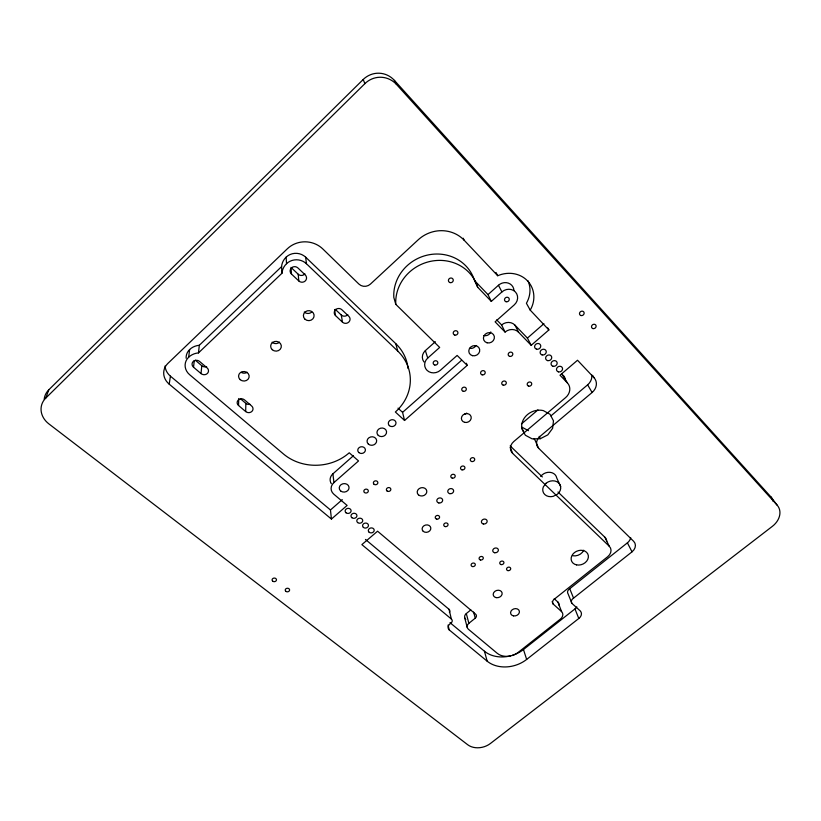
<?xml version="1.0" encoding="UTF-8"?>
<svg xmlns="http://www.w3.org/2000/svg" width="821" height="821" viewBox="0 0 821 821"><rect width="100%" height="100%" fill="white"/><g stroke="black" fill="none" stroke-linecap="round" stroke-linejoin="round"><path stroke-width="1.23" d="M245.684 411.557L238.531 405.482A4.372 3.879 3.6 0 1 238.347 399.981A4.372 3.879 3.6 0 1 244.535 399.909L251.678 406.026A4.351 3.859 2.7 0 1 251.831 411.475A4.351 3.859 2.7 0 1 245.684 411.557L245.838 403.368L240.553 398.842M238.531 405.482L238.747 398.503M201.012 373.576L193.53 367.213A4.516 4.033 9.9 0 1 193.222 361.486A4.516 4.033 9.9 0 1 199.585 361.445L207.066 367.839A4.485 4.002 8.8 0 1 207.333 373.514A4.485 4.002 8.8 0 1 201.012 373.576L201.802 365.735L195.347 360.214M496.705 319.882L501.621 324.952A9.667 8.723 -28.5 0 1 514.962 325.147L518.585 332.248L531.187 345.323L548.88 329.939L530.222 310.122A27.442 25.041 -31.4 0 0 527.575 280.926A27.442 25.041 -31.4 0 0 497.721 275.733L464.173 240.245A32.696 30.859 -28.2 0 0 418.135 239.865L370.415 284.107A8.169 7.769 -10.8 0 1 358.91 284.076L322.899 249.03A24.969 23.768 4.4 0 0 287.34 248.784L167.853 363.436A16.451 14.562 10.5 0 0 169.198 384.156L331.427 519.067L347.109 505.428L333.808 494.18A9.483 8.159 -7.3 0 1 333.931 482.594L358.541 460.95L349.233 452.792A47.156 41.85 -4.5 0 1 283.491 453.992L189.61 374.674A13.752 12.284 9.6 0 1 188.656 357.227A16.174 14.439 9.4 0 1 198.477 352.897L199.308 345.282L281.572 266.63A15.999 15.189 5.8 0 1 286.119 257.168A13.793 13.105 6.3 0 1 305.689 257.209L395.773 343.66A46.961 42.702 -9.2 0 1 408.047 368.537M193.53 367.213L194.3 360.542M188.656 357.227L189.63 349.551A15.938 14.275 9.8 0 1 199.308 345.282M169.198 384.156L170.429 376.172A16.215 14.409 11 0 1 165.042 366.002M45.771 398.082L48.788 389.831L363.2 79.493A22.598 21.91 -87.4 0 1 394.378 80.366L770.724 496.684L777.128 505.141A17.97 13.865 -30.4 0 1 772.366 526.343L490.353 743.539A16.317 12.192 -14.3 0 1 467.754 744.78L48.911 423.913A21.346 18 14.8 0 1 45.771 398.082L364.893 83.639A22.916 22.249 -86 0 1 396.553 84.501L777.128 505.141M198.477 352.897L281.942 273.27A16.225 15.373 4.9 0 1 286.55 263.695L286.119 257.168M423.985 361.969A9.37 8.528 -18.7 0 1 425.36 350.608L435.325 341.7M518.585 332.248A9.801 8.805 -28.2 0 0 505.069 332.064L495.114 321.832L514.244 304.899A9.77 8.918 -31.6 0 0 515.383 291.937A9.77 8.918 -31.6 0 0 501.918 291.937L491.307 301.399L488.002 294.606L498.45 285.256A9.636 8.815 -32 0 1 508.312 283.101A9.636 8.815 -32 0 1 513.967 290.531M395.773 343.66L397.733 351.07A47.618 43.144 -9.4 0 1 395.363 411.998L404.558 420.465L467.2 365.376L457.133 355.431L440.343 370.292A9.503 8.621 -18.6 0 1 427.064 370.374A9.503 8.621 -18.6 0 1 427.731 358.069L439.676 347.427L395.784 304.334L393.813 297.428A41.635 38.885 -23.7 0 1 428.121 254.941A41.635 38.885 -23.7 0 1 474.548 280.608L488.002 294.606M330.411 481.722A9.359 8.087 -7.2 0 1 332.916 473.82L353.451 455.696M404.558 420.465L402.567 412.358L461.464 360.388M331.427 519.067L330.463 509.964L342.285 499.64M531.187 345.323L527.421 338.088L543.933 323.679M521.479 423.903L537.888 409.946M550.963 415.867L587.631 384.833A11.494 9.965 -30.2 0 0 591.746 374.828M592.711 375.546L594.004 377.691A11.648 10.057 -29.9 0 1 592.105 392.489L539.91 436.495A9.441 8.066 -24.4 0 0 537.929 438.732L537.622 439.235A9.441 8.066 -24.4 0 0 538.648 448.266L633.679 541.337A8.887 7.091 -24.5 0 1 632.016 551.835L573.561 598.129A4.557 3.592 -20.6 0 0 571.919 603.384L580.231 610.886A6.609 5.172 -20.3 0 1 578.805 618.47L526.651 659.437A28.694 22.444 -16.6 0 1 487.181 661.203L449.149 629.84L448.092 625.027M465.846 619.475A5.131 4.095 -15.1 0 1 466.307 613.564L470.813 609.911M554.216 598.755L557.921 602.08L561.585 611.614A6.619 5.203 -19.4 0 1 560.23 619.208L518.246 652.346A15.25 11.935 -16.6 0 1 497.187 653.259L468.401 629.255A5.193 4.126 -15.1 0 1 468.873 623.313L475.267 618.151A3.479 2.781 -15.3 0 0 475.739 614.282L377.568 531.197L361.876 544.621L451.365 619.024A3.489 2.781 -13.9 0 1 451.078 623.016L449.785 624.073A5.213 4.146 -14.1 0 0 449.149 629.84M571.919 603.384L568.122 593.922A4.505 3.571 -20.7 0 1 569.733 588.719L627.408 542.835A8.774 7.04 -24.6 0 0 630.682 537.57M512.304 655.353A28.355 22.3 -16.6 0 0 523.47 649.534L574.957 608.915A6.527 5.142 -20.3 0 0 576.845 606.863M540.3 438.712L547.802 434.873L552.625 428.326L553.467 420.804L550.07 414.307L543.307 410.603A16.389 14.142 -24.7 0 0 527.431 414.605A16.389 14.142 -24.7 0 0 521.869 428.808L525.348 435.233L532.1 438.845L540.3 438.712L539.233 436.382M521.807 427.105L528.478 430.697M449.99 622.657L484.452 651.227A28.355 22.3 -16.6 0 0 510.539 655.856M170.429 376.172L330.463 509.964M365.448 539.438L448.995 609.285L451.365 619.024M552.164 601.567L553.015 603.897L561.585 611.614M398.031 408.15L402.567 412.358M291.486 274.05L298.803 280.956A4.546 4.31 3.8 0 0 305.238 280.977A4.546 4.31 3.8 0 0 305.217 274.891L297.91 267.944A4.577 4.331 6 0 0 291.434 267.903A4.577 4.331 6 0 0 291.486 274.05L291.065 268.508M335.502 315.572L342.48 322.171A4.423 4.126 -6.7 0 0 348.73 322.15A4.423 4.126 -6.7 0 0 348.822 316.311L341.844 309.691A4.444 4.156 -5.4 0 0 335.563 309.691A4.444 4.156 -5.4 0 0 335.502 315.572L334.558 309.671M290.983 267.4L298.197 274.235L298.803 280.956M335.235 309.312L341.269 315.018L342.48 322.171M305.689 257.209L306.418 263.715L397.733 351.07M510.18 445.916L542.363 476.95M557.993 492.015L604.882 537.232L609.233 546.211A8.877 7.122 -23.2 0 1 607.704 556.7L554.75 598.827A4.567 3.612 -19.7 0 0 553.015 603.897M510.221 447.404L512.612 453.336L609.233 546.211M512.612 453.336A9.431 8.097 -22.5 0 1 513.73 441.585L565.607 397.6A11.627 10.109 -28 0 0 567.332 382.822L560.014 375.218L577.522 360.245L594.004 377.691M514.962 325.147L527.421 338.088M561.554 373.565L567.332 382.822M395.784 304.334A42.23 39.305 -23.4 0 1 430.625 261.324A42.23 39.305 -23.4 0 1 477.689 287.247L491.307 301.399M587.631 384.833L592.105 392.489M547.73 327.918L548.88 329.939M530.222 310.122L526.405 303.267A27.062 24.774 -31.9 0 0 528.016 280.833M496.007 272.49L497.721 275.733M394.378 80.366L396.553 84.501M498.45 285.256L501.918 291.937M627.408 542.835L632.016 551.835M463.177 238.203L464.173 240.245M501.621 324.952L505.069 332.064M474.548 280.608L477.689 287.247M560.63 486.514L556.741 477.966A9.093 7.646 -22.9 0 0 549.998 472.321A9.093 7.646 -22.9 0 0 540.731 476.406M538.648 448.266L534.964 440.025A9.318 7.994 -24.6 0 1 533.968 438.804M521.53 427.043L524.044 432.831M363.2 79.493L364.893 83.639M569.733 588.719L573.561 598.129M574.957 608.915L578.805 618.47M466.379 363.231L467.2 365.376M523.47 649.534L526.651 659.437M425.36 350.608L427.731 358.069M484.452 651.227L487.181 661.203M473.604 612.086L475.267 618.151M466.307 613.564L468.873 623.313M464.676 617.659L467.221 627.429M332.916 473.82L333.931 482.594M281.572 266.63L281.942 273.27M770.724 496.684A17.744 13.772 -30.6 0 1 773.218 501.457M44.19 399.222A21.038 17.805 15.2 0 1 48.788 389.831M604.882 537.232A8.764 7.071 -23.3 0 1 606.678 541.408M563.165 375.238A11.473 10.016 -28.2 0 1 565.587 380.534M186.131 358.243A13.557 12.141 10.1 0 1 189.63 349.551M448.995 609.285A3.448 2.761 -13.9 0 1 449.415 612.487M331.325 483.651A9.359 8.087 -7.2 0 1 330.586 482.225M250.005 404.301A4.29 3.818 3 0 1 245.838 403.368M206.646 366.556A4.423 3.961 9.3 0 1 201.802 365.735M304.909 273.845A4.485 4.259 4.6 0 1 298.197 274.235M347.806 314.607A4.362 4.084 -6.4 0 1 341.269 315.018M557.921 602.08A6.537 5.172 -19.5 0 1 559.163 605.508M475.995 345.497A5.49 4.988 -24.1 0 1 469.52 348.278M311.754 312.042A5.295 4.947 0.4 0 1 304.273 312.042M490.814 331.92A5.521 5.018 -26.5 0 1 483.918 335.553M279.499 342.183A5.265 4.834 3.4 0 1 272.069 342.213M466.718 413.096A4.936 4.362 -19.6 0 1 464.46 414.266M247.172 372.293A5.244 4.721 5.2 0 1 241.158 372.344M583.721 550.234A8.754 7.081 -22.1 0 1 572.678 555.725M286.55 263.695A13.998 13.259 5.4 0 1 306.418 263.715M546.037 483.282L543.307 486.915A9.216 7.707 -22.8 0 0 553.169 496.366L557.408 494.221A9.216 7.707 -22.8 0 0 558.721 482.974A9.216 7.707 -22.8 0 0 546.037 483.282M503.252 385.152A2.34 2.063 -24.5 0 0 506.28 382.535A2.34 2.063 -24.5 0 0 502.544 381.621A2.34 2.063 -24.5 0 0 503.252 385.152M389.339 425.617A3.879 3.438 -12.3 0 0 395.845 423.975A3.879 3.438 -12.3 0 0 391.299 419.808A3.879 3.438 -12.3 0 0 389.339 425.617M536.595 349.182A3.171 2.822 -29.6 0 0 540.721 345.61A3.171 2.822 -29.6 0 0 535.713 344.327A3.171 2.822 -29.6 0 0 536.595 349.182M368.362 444.099A4.823 4.249 -10.1 0 0 376.47 442.067A4.823 4.249 -10.1 0 0 370.743 436.926A4.823 4.249 -10.1 0 0 368.362 444.099M304.95 319.184A5.367 5.008 -0.2 0 0 313.93 316.947A5.367 5.008 -0.2 0 0 307.362 310.81A5.367 5.008 -0.2 0 0 304.95 319.184M378.255 435.387A4.844 4.279 -11.1 0 0 386.383 433.344A4.844 4.279 -11.1 0 0 380.667 428.162A4.844 4.279 -11.1 0 0 378.255 435.387M472.475 355.667A5.562 5.029 -23.9 0 0 479.649 349.377A5.562 5.029 -23.9 0 0 470.669 347.109A5.562 5.029 -23.9 0 0 472.475 355.667M528.662 386.137A2.33 2.053 -26.4 0 0 531.7 383.53A2.33 2.053 -26.4 0 0 528.006 382.617A2.33 2.053 -26.4 0 0 528.662 386.137M373.986 484.205A2.258 1.95 -10.2 0 0 377.773 483.241A2.258 1.95 -10.2 0 0 375.094 480.901A2.258 1.95 -10.2 0 0 373.986 484.205M345.98 512.756A2.997 2.545 -8 0 0 350.998 511.483A2.997 2.545 -8 0 0 347.406 508.445A2.997 2.545 -8 0 0 345.98 512.756M558.424 371.862A3.13 2.74 -29.5 0 0 562.529 368.352A3.13 2.74 -29.5 0 0 557.613 367.12A3.13 2.74 -29.5 0 0 558.424 371.862M513.484 615.873A4.505 3.582 -17.5 0 0 519.365 611.183A4.505 3.582 -17.5 0 0 512.15 609.808A4.505 3.582 -17.5 0 0 513.484 615.873M506.075 301.718A2.432 2.217 -31.4 0 0 509.225 298.936A2.432 2.217 -31.4 0 0 505.346 297.9A2.432 2.217 -31.4 0 0 506.075 301.718M358.808 452.535A3.848 3.376 -9.1 0 0 365.263 450.914A3.848 3.376 -9.1 0 0 360.676 446.85A3.848 3.376 -9.1 0 0 358.808 452.535M482.143 374.838A2.35 2.104 -23.3 0 0 485.18 372.19A2.35 2.104 -23.3 0 0 481.393 371.256A2.35 2.104 -23.3 0 0 482.143 374.838M272.274 349.715A5.337 4.885 2.9 0 0 281.172 347.499A5.337 4.885 2.9 0 0 274.553 341.526A5.337 4.885 2.9 0 0 272.274 349.715M418.443 494.847A4.854 4.146 -13.9 0 0 426.592 492.795A4.854 4.146 -13.9 0 0 420.988 487.787A4.854 4.146 -13.9 0 0 418.443 494.847M340.623 490.927A4.926 4.238 -7.6 0 0 348.874 488.854A4.926 4.238 -7.6 0 0 342.952 483.764A4.926 4.238 -7.6 0 0 340.623 490.927M509.718 356.386A2.371 2.114 -26.9 0 0 512.786 353.707A2.371 2.114 -26.9 0 0 509.01 352.753A2.371 2.114 -26.9 0 0 509.718 356.386M464.717 422.374A4.998 4.403 -19.5 0 0 471.151 416.822A4.998 4.403 -19.5 0 0 463.065 414.923A4.998 4.403 -19.5 0 0 464.717 422.374M450.082 282.598A2.463 2.299 -27.4 0 0 453.223 279.745A2.463 2.299 -27.4 0 0 449.231 278.678A2.463 2.299 -27.4 0 0 450.082 282.598M434.781 365.006A2.371 2.155 -18.9 0 0 437.809 362.328A2.371 2.155 -18.9 0 0 433.94 361.373A2.371 2.155 -18.9 0 0 434.781 365.006M357.628 522.556A2.976 2.514 -8.9 0 0 362.615 521.294A2.976 2.514 -8.9 0 0 359.054 518.287A2.976 2.514 -8.9 0 0 357.628 522.556M351.819 517.661A2.986 2.535 -8.5 0 0 356.817 516.399A2.986 2.535 -8.5 0 0 353.246 513.371A2.986 2.535 -8.5 0 0 351.819 517.661M369.122 532.224A2.956 2.484 -9.8 0 0 374.078 530.971A2.956 2.484 -9.8 0 0 370.569 528.006A2.956 2.484 -9.8 0 0 369.122 532.224M364.452 492.487A2.258 1.94 -9.4 0 0 368.239 491.522A2.258 1.94 -9.4 0 0 365.55 489.203A2.258 1.94 -9.4 0 0 364.452 492.487M487.089 342.798A5.593 5.07 -26.3 0 0 494.324 336.446A5.593 5.07 -26.3 0 0 485.334 334.137A5.593 5.07 -26.3 0 0 487.089 342.798M553.015 366.248A3.14 2.761 -29.5 0 0 557.131 362.718A3.14 2.761 -29.5 0 0 552.184 361.466A3.14 2.761 -29.5 0 0 553.015 366.248M542.096 354.908A3.161 2.802 -29.6 0 0 546.222 351.347A3.161 2.802 -29.6 0 0 541.244 350.074A3.161 2.802 -29.6 0 0 542.096 354.908M547.586 360.604A3.151 2.781 -29.5 0 0 551.702 357.053A3.151 2.781 -29.5 0 0 546.735 355.801A3.151 2.781 -29.5 0 0 547.586 360.604M363.385 527.4A2.966 2.504 -9.3 0 0 368.352 526.148A2.966 2.504 -9.3 0 0 364.822 523.162A2.966 2.504 -9.3 0 0 363.385 527.4M240.204 379.671A5.316 4.772 4.8 0 0 249.03 377.475A5.316 4.772 4.8 0 0 242.359 371.667A5.316 4.772 4.8 0 0 240.204 379.671M471.788 461.535A2.258 1.94 -18.6 0 0 474.692 459.062A2.258 1.94 -18.6 0 0 471.049 458.241A2.258 1.94 -18.6 0 0 471.788 461.535M462.018 469.858A2.247 1.94 -17.6 0 0 464.902 467.395A2.247 1.94 -17.6 0 0 461.258 466.595A2.247 1.94 -17.6 0 0 462.018 469.858M452.299 478.14A2.237 1.929 -16.6 0 0 455.173 475.687A2.237 1.929 -16.6 0 0 451.529 474.887A2.237 1.929 -16.6 0 0 452.299 478.14M445.218 526.6A2.196 1.837 -15.1 0 0 448.02 524.25A2.196 1.837 -15.1 0 0 444.448 523.511A2.196 1.837 -15.1 0 0 445.218 526.6M436.731 519.118A2.206 1.858 -14.6 0 0 439.543 516.748A2.206 1.858 -14.6 0 0 435.951 515.999A2.206 1.858 -14.6 0 0 436.731 519.118M507.922 570.616A2.124 1.724 -18 0 0 510.683 568.368A2.124 1.724 -18 0 0 507.275 567.691A2.124 1.724 -18 0 0 507.922 570.616M501.128 564.581A2.135 1.745 -17.8 0 0 503.899 562.323A2.135 1.745 -17.8 0 0 500.471 561.636A2.135 1.745 -17.8 0 0 501.128 564.581M472.516 566.562A2.135 1.755 -16.1 0 0 475.267 564.294A2.135 1.755 -16.1 0 0 471.808 563.606A2.135 1.755 -16.1 0 0 472.516 566.562M480.501 559.994A2.145 1.765 -16.7 0 0 483.271 557.716A2.145 1.765 -16.7 0 0 479.813 557.018A2.145 1.765 -16.7 0 0 480.501 559.994M580.96 315.531A2.412 2.135 -35.1 0 0 584.121 312.801A2.412 2.135 -35.1 0 0 580.375 311.795A2.412 2.135 -35.1 0 0 580.96 315.531M592.957 328.585A2.401 2.104 -34.6 0 0 596.097 325.875A2.401 2.104 -34.6 0 0 592.393 324.9A2.401 2.104 -34.6 0 0 592.957 328.585M285.882 591.356A2.186 1.786 -4.6 0 0 289.536 590.422A2.186 1.786 -4.6 0 0 286.827 588.329A2.186 1.786 -4.6 0 0 285.882 591.356M272.746 581.196A2.206 1.806 -3.7 0 0 276.42 580.262A2.206 1.806 -3.7 0 0 273.691 578.138A2.206 1.806 -3.7 0 0 272.746 581.196M496.161 597.626A4.557 3.664 -16.9 0 0 502.093 592.844A4.557 3.664 -16.9 0 0 494.765 591.428A4.557 3.664 -16.9 0 0 496.161 597.626M423.236 531.341A4.403 3.695 -13.7 0 0 430.625 529.473A4.403 3.695 -13.7 0 0 425.555 525.04A4.403 3.695 -13.7 0 0 423.236 531.341M386.978 490.907A2.247 1.929 -11.3 0 0 390.755 489.952A2.247 1.929 -11.3 0 0 388.107 487.633A2.247 1.929 -11.3 0 0 386.978 490.907M463.301 391.299A2.34 2.083 -20.6 0 0 466.297 388.682A2.34 2.083 -20.6 0 0 462.521 387.769A2.34 2.083 -20.6 0 0 463.301 391.299M449.764 493.657A2.976 2.535 -16.1 0 0 453.582 490.424A2.976 2.535 -16.1 0 0 448.748 489.378A2.976 2.535 -16.1 0 0 449.764 493.657M483.333 523.962A2.915 2.432 -17.7 0 0 487.11 520.832A2.915 2.432 -17.7 0 0 482.409 519.847A2.915 2.432 -17.7 0 0 483.333 523.962M438.814 502.945A2.966 2.525 -15.1 0 0 442.601 499.732A2.966 2.525 -15.1 0 0 437.767 498.706A2.966 2.525 -15.1 0 0 438.814 502.945M494.611 552.718A2.873 2.36 -17.7 0 0 498.337 549.67A2.873 2.36 -17.7 0 0 493.729 548.726A2.873 2.36 -17.7 0 0 494.611 552.718M454.813 335.071A2.401 2.196 -23.1 0 0 457.892 332.341A2.401 2.196 -23.1 0 0 454.003 331.345A2.401 2.196 -23.1 0 0 454.813 335.071M576.558 564.879A8.867 7.132 -22 0 0 588.308 555.519A8.867 7.132 -22 0 0 574.413 552.615A8.867 7.132 -22 0 0 576.558 564.879"/></g></svg>
